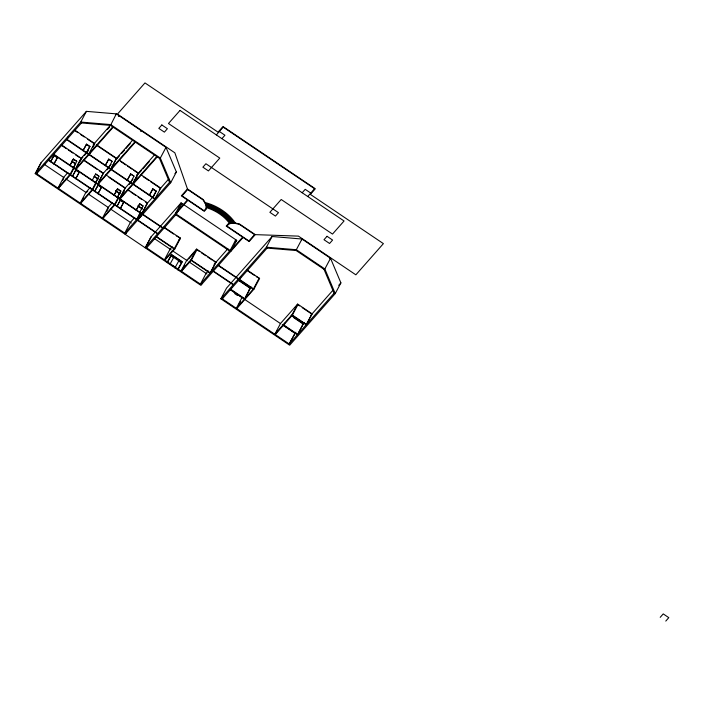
<?xml version="1.0" encoding="UTF-8"?>
<svg xmlns="http://www.w3.org/2000/svg" width="704" height="704" viewBox="0 0 704 704"><rect width="100%" height="100%" fill="white"/><g stroke="black" fill="none" stroke-linecap="round" stroke-linejoin="round"><path stroke-width="1.06" d="M175.877 213.884L187.906 200.253L204.301 211.314L206.369 208.965L206.545 207.504A13.807 9.187 27.9 0 0 205.454 202.884M205.383 202.893L203.324 199.619L187.458 188.927L174.856 152.821L117.445 114.118L144.98 82.922L218.029 132.158L222.992 126.535L315.313 188.769L310.35 194.392L383.398 243.628L355.854 274.824L298.443 236.122L255.27 234.634L249.163 241.551L243.082 237.45L200.842 285.305L35.2 173.659L80.749 122.056L110.66 124.582L160.327 158.066L170.711 182.697L169.558 182.327L159.474 158.391L110.502 125.391L116.318 113.872L165.994 147.356L176.378 171.996L170.711 182.697L125.162 234.3L126.104 232.514M116.169 114.682L116.318 113.872L86.416 111.355L40.867 162.958L35.2 173.659M220.871 298.813L266.42 247.21L296.331 249.726L324.861 268.963L335.236 293.594L334.083 293.225L323.998 269.298L296.173 250.536L296.331 249.726L301.99 239.026L330.519 258.262L340.903 282.894L335.236 293.594L289.687 345.198L220.871 298.813L226.538 288.112L272.087 236.509L301.99 239.026L301.84 239.835M41.369 162.386L35.702 173.087L125.664 233.728L126.606 231.942M38.051 171.037L36.634 173.712L81.453 122.936L110.502 125.391M54.155 155.214L50.6 161.744L54.155 155.214L57.499 157.467L53.935 163.997L57.499 157.467M67.426 138.477L68.367 136.69M86.416 111.355L80.749 122.056L81.453 122.936M73.436 159.016L69.872 165.546L73.436 159.016L76.771 161.269L73.462 167.508M60.315 184.835L58.423 188.399L70.514 174.715L74.29 167.578M62.674 180.374L63.624 178.596M75.715 163.698L70.048 174.398L57.966 188.091L63.633 177.39L67.892 172.559M86.574 144.126L83.019 150.656L86.574 144.126L89.918 146.379L86.354 152.909L89.918 146.379M88.202 150.392L81.013 158.532L75.346 169.233L112.728 126.887M77.95 165.695L76.067 169.259L97.768 183.894L103.435 173.184L83.538 159.782M80.309 161.234L81.259 159.456M75.953 169.91L72.398 176.431L75.953 169.91L79.288 172.154L75.733 178.684L79.288 172.154M90.622 151.694L89.206 154.37L110.906 169.004L116.574 158.294L96.686 144.892M92.981 147.242L94.873 143.669M95.638 182.459L98.947 176.211L95.621 173.976L92.312 180.215M83.521 198.053L80.687 203.403L92.77 189.719L96.545 182.582M108.768 159.086L105.204 165.616L108.768 159.086L112.086 161.322L108.786 167.57M98.454 182.389L103.18 173.474L111.091 164.516M99.642 181.526L98.226 184.202L119.654 198.642L125.321 187.942L105.679 174.706M98.208 184.914L94.653 191.435L98.208 184.914L101.552 187.158L97.988 193.688L101.552 187.158M111.126 168.397L116.327 158.585L96.43 145.174M112.314 167.526L111.373 169.312L132.801 183.753L138.459 173.052L119.715 160.415M117.577 188.778L114.022 195.298L117.577 188.778L120.859 190.986L117.304 197.516L120.859 190.986M103.884 216.63L102.942 218.407L115.025 204.714L118.809 197.586M106.718 211.279L108.134 208.595M130.724 173.888L127.169 180.409L130.724 173.888L134.006 176.097L130.698 182.336M118.342 197.27L114.567 204.406L102.476 218.099L108.143 207.398L112.411 202.558M132.977 179.265L125.066 188.223L119.398 198.933L156.781 156.578M121.528 196.284L120.12 198.959L141.909 213.646L147.576 202.946L127.6 189.482M122.945 193.609L124.362 190.934M120.472 199.91L116.908 206.439L120.472 199.91L123.807 202.162L120.252 208.692L123.807 202.162M133.021 183.146L138.213 173.334L133.751 170.333M134.209 182.283L133.258 184.07L155.056 198.757M135.15 180.497L137.034 176.933M165.994 147.356L160.327 158.066L159.474 158.391M139.744 203.711L136.189 210.241L139.744 203.711L143.079 205.964L139.779 212.212M152.891 188.822L149.327 195.351L152.891 188.822L156.226 191.074L152.671 197.604L156.226 191.074M137.042 218.803L137.993 217.017M138.934 215.239L139.876 213.453M140.598 212.274L136.822 219.41L48.717 160.019M140.298 213.338L137.465 218.689L138.389 219.314L141.222 213.963M141.469 212.722L139.577 216.286L140.501 216.911L141.451 215.134M142.604 212.15L147.321 203.227L145.508 202.004M151.36 236.526L145.693 247.227L201.344 284.733L202.286 282.955M181.078 202.866L175.41 213.567L231.053 251.082L236.72 240.372L181.078 202.866L150.858 237.098L145.191 247.799L187.44 199.945L181.359 195.844L187.458 188.927M165.836 258.386L164.894 260.172L174.812 248.934L180.479 238.225L163.997 227.11M178.825 260.85L174.935 267.819M184.8 265.118L181.491 271.357L191.418 260.119L197.085 249.418L188.575 259.054M190.951 259.811L196.618 249.102L216.005 262.17L210.338 272.87L190.951 259.811L181.034 271.049L186.701 260.348L196.618 249.102M223.247 297.079L222.306 298.866L289.265 344.001L294.932 333.3L282.26 324.755M231.704 287.496L230.762 289.282L244.763 298.716L250.43 288.015L238.181 279.761M239.95 278.52L240.891 276.734M272.087 236.509L266.42 247.21L267.124 248.09L296.173 250.536M241.974 297.598L236.306 308.308L253.484 288.851L259.142 278.15L256.265 276.663M237.714 306.83L236.773 308.616L253.942 289.159L259.609 278.458L246.893 269.887M238.656 305.052L240.548 301.479M245.458 297.22L250.184 288.306L238.806 280.632M297.634 304.093L280.465 323.55L274.798 334.25L291.966 314.794L297.634 304.093L312.101 313.843L306.434 324.544L291.966 314.794M277.147 330.994L275.255 334.558L292.433 315.11L297.845 304.691L299.596 305.87M284.662 323.189L283.721 324.975L297.722 334.418L303.389 323.717L291.139 315.454M289.23 343.675L295.865 332.235M298.417 332.913L303.134 323.998L293.506 317.513M311.854 314.125L306.187 324.834L292.178 315.392M76.771 161.269L73.181 159.306M93.236 144.69L110.493 125.145M82.914 157.221L81.479 158.849L81.013 158.532M84.357 155.584L87.947 151.518M107.36 129.527L109.516 127.081M75.812 169.55L113.194 127.204M95.621 173.976L98.947 176.211M112.086 161.322L108.513 159.368M90.156 187.563L85.888 192.394L80.221 203.095L92.303 189.402L97.724 178.983M87.771 191.092L86.354 192.702L65.903 178.922M116.116 158.814L132.651 140.087M107.237 169.717L108.671 168.089M116.582 159.13L119.46 155.866M121.616 153.428L124.494 150.172M125.928 148.544L130.24 143.651M97.513 184.175L134.895 141.83M97.979 184.492L135.362 142.138M134.006 176.097L130.469 174.17M136.567 175.199L154.546 154.836M129.122 184.466L130.566 182.838M138.468 173.879L141.346 170.623M142.789 168.995L149.257 161.665M119.865 199.241L157.247 156.895M143.079 205.964L139.489 204.002M134.737 217.483L130.407 222.402L124.74 233.103L169.558 182.327M146.309 204.38L154.264 195.378M159.324 189.64L168.722 178.992M174.926 173.642L176.378 171.996M216.357 134.904L223.203 127.134L314.6 188.742L307.745 196.504M221.918 138.653L224.937 135.23L219.375 131.481M181.5 204.063L182.002 203.491L176.334 214.192L146.626 247.852M172.225 246.743L170.095 249.154L164.428 259.855L174.354 248.618L180.022 237.917L176.202 235.796M179.062 239.835L180.479 238.225M167.05 262.504L171.494 254.505L182.327 261.8L177.883 269.808M167.332 262.698L171.653 254.91L181.931 261.835L177.61 269.623M169.858 264.396L173.633 257.638L171.107 255.93M170.245 264.66L170.746 264.088M172.357 266.086L172.867 265.514M172.577 266.235L173.087 265.663M174.698 267.661L175.199 267.089M208.252 270.943L206.078 273.407L200.411 284.108L230.129 250.457L235.796 239.747L235.294 240.319M214.051 264.378L227.823 248.785M235.277 242.018L236.72 240.372M230.595 250.765L242.625 237.142L226.222 226.09L228.29 223.74L229.865 223.221A13.807 9.187 27.9 0 1 235.25 222.974M302.174 192.755L305.202 189.332L310.763 193.081M221.795 299.438L267.124 248.09M249.128 289.494L251.275 287.065M295.24 307.648L296.666 306.029M302.342 324.905L304.498 322.458M310.974 315.119L333.274 289.863M338.738 285.349L340.903 282.894M288.754 344.573L334.083 293.225M660.211 617.329L663.238 613.906L668.8 617.654L665.782 621.078M329.666 258.588L330.519 258.262L324.861 268.963L323.998 269.298M235.268 223.036L239.413 223.942L255.27 234.634M205.198 202.558C217.061 205.691 228.369 212.863 235.365 223.054M205.753 203.65C216.832 206.738 227.348 213.444 234.045 222.886M206.166 204.706C216.559 207.733 226.398 214.034 232.795 222.834M206.413 205.726C216.225 208.674 225.5 214.623 231.625 222.904M206.536 207.671C215.433 210.426 223.863 215.82 229.46 223.326M206.527 206.712C215.846 209.572 224.664 215.222 230.516 223.08M118.395 116.186L118.862 116.494M140.562 131.129L141.029 131.437M74.43 129.888L94.406 143.361L88.748 154.062L66.95 139.366M140.747 174.592L160.723 188.056L154.801 199.038L133.012 184.351M75.09 130.786L77.81 132.625M80.538 134.464L84.172 136.91M87.798 139.357L93.254 143.035M120.358 161.304L125.717 164.912M127.503 166.118L131.965 169.127M143.211 176.713L148.667 180.382M150.48 181.606L160.468 188.338M86.328 144.417L89.663 146.661M152.636 189.112L155.971 191.365M66.695 139.656L88.493 154.343M88.959 154.66L110.66 169.286M111.118 169.602L132.546 184.043M175.833 214.764L229.627 251.02M61.283 144.778L81.268 158.25L75.601 168.951L53.803 154.255M61.943 145.675L66.484 148.738M68.297 149.961L72.838 153.023M75.566 154.862L79.2 157.309M83.283 160.063L96.853 169.206M99.563 171.037L103.18 173.474M108.997 177.399L125.066 188.223M127.345 189.763L129.166 190.986M130.979 192.21L135.52 195.272M138.248 197.111L141.874 199.558M247.518 270.767L254.522 275.484M302.218 307.639L310.974 313.535M117.322 189.059L120.604 191.268M71.641 160.952L75.275 163.398M94.345 176.255L98.437 179.01M115.694 190.643L120.234 193.706M137.949 205.647L142.49 208.71M72.292 161.85L75.02 163.68M94.09 176.537L96.818 178.376M115.438 190.925L119.073 193.38M138.609 206.545L142.234 208.991M164.63 227.999L173.536 234.001M196.83 249.7L199.531 251.522M201.335 252.736L205.841 255.772M207.645 256.986L212.15 260.031M213.946 261.246L215.75 262.46L210.082 273.161L191.162 260.41M142.842 214.271L162.87 227.779M218.513 265.285L238.55 278.784M239.474 279.409L253.942 289.159M53.557 154.546L141.662 213.928M142.586 214.562L162.615 228.061M218.266 265.566L238.295 279.074M239.228 279.699L253.229 289.133M53.909 155.505L57.244 157.749M75.698 170.192L79.042 172.445M97.962 185.196L101.297 187.449M120.217 200.2L123.552 202.453M137.755 220.035L157.784 233.534M213.426 271.049L233.464 284.548M48.47 160.31L92.057 189.684M92.523 190.001L114.312 204.688M114.778 205.005L136.576 219.692M137.5 220.317L157.529 233.825M213.18 271.33L233.209 284.83M156.543 236.614L174.812 248.934M156.297 236.896L174.099 248.899M230.507 289.564L244.517 299.006M283.466 325.257L297.475 334.699M44.097 164.226L64.09 177.698M88.625 194.234L108.61 207.706M110.431 208.938L131.331 223.027M154.053 238.339L171.107 249.832M172.902 251.046L187.264 260.726M189.059 261.932L207.011 274.032M229.777 289.379L242.449 297.924M244.253 299.138L280.447 323.541M234.705 293.612L237.415 295.442M171.222 255.728L181.5 262.654M178.746 260.999L181.421 262.803M204.926 202.981L202.946 199.822L187.678 189.526L182.072 195.87L204.09 210.716L205.885 208.674L206.017 207.231A13.042 8.677 27.9 0 0 204.987 202.972M161.841 124.96L158.814 128.383L164.384 132.132L167.402 128.709L161.841 124.96M180.03 110.422L168.476 123.508L219.78 158.092L208.446 170.922L202.884 167.174L205.902 163.75L278.458 212.652L275.44 216.075L269.878 212.326L281.204 199.496L332.508 234.071L344.062 220.986L180.03 110.422M228.738 224.074L226.934 226.116L248.952 240.953L254.558 234.608L239.281 224.312L235.286 223.441A13.042 8.677 27.9 0 0 230.296 223.59L228.738 224.074M327.026 236.298L323.998 239.721L329.569 243.478L332.587 240.055L327.026 236.298"/></g></svg>
